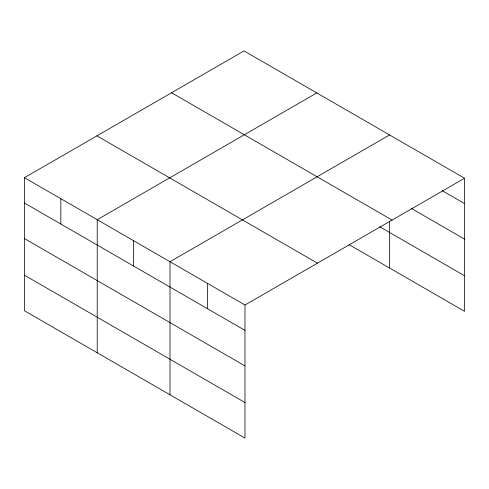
<?xml version="1.0" encoding="UTF-8"?>
<svg xmlns="http://www.w3.org/2000/svg" width="489" height="489" viewBox="0 0 489 489"><rect width="100%" height="100%" fill="white"/><g stroke="black" fill="none" stroke-linecap="round" stroke-linejoin="round"><path stroke-width="0.73" d="M24.45 177.69L244.977 305.008L244.977 438.077L24.45 310.759L24.45 177.69L244.023 50.923L464.55 178.24L464.55 311.31L349.213 244.72M316.799 92.934L97.225 219.708L97.225 352.777M389.574 134.952L169.995 261.719L169.995 394.788M244.977 305.008L464.55 178.24M442.19 190.673L464.55 203.583M411.273 208.375L464.55 239.133M171.566 92.757L392.092 220.074M379.647 226.743L464.55 275.759M96.908 135.856L317.434 263.174M24.45 203.033L244.977 330.356M24.45 238.583L244.977 365.9M24.45 275.209L244.977 402.533M389.574 221.028L389.574 268.021M207.489 283.363L207.489 308.712M133.613 240.716L133.613 266.059M60.838 198.699L60.838 224.041"/></g></svg>
